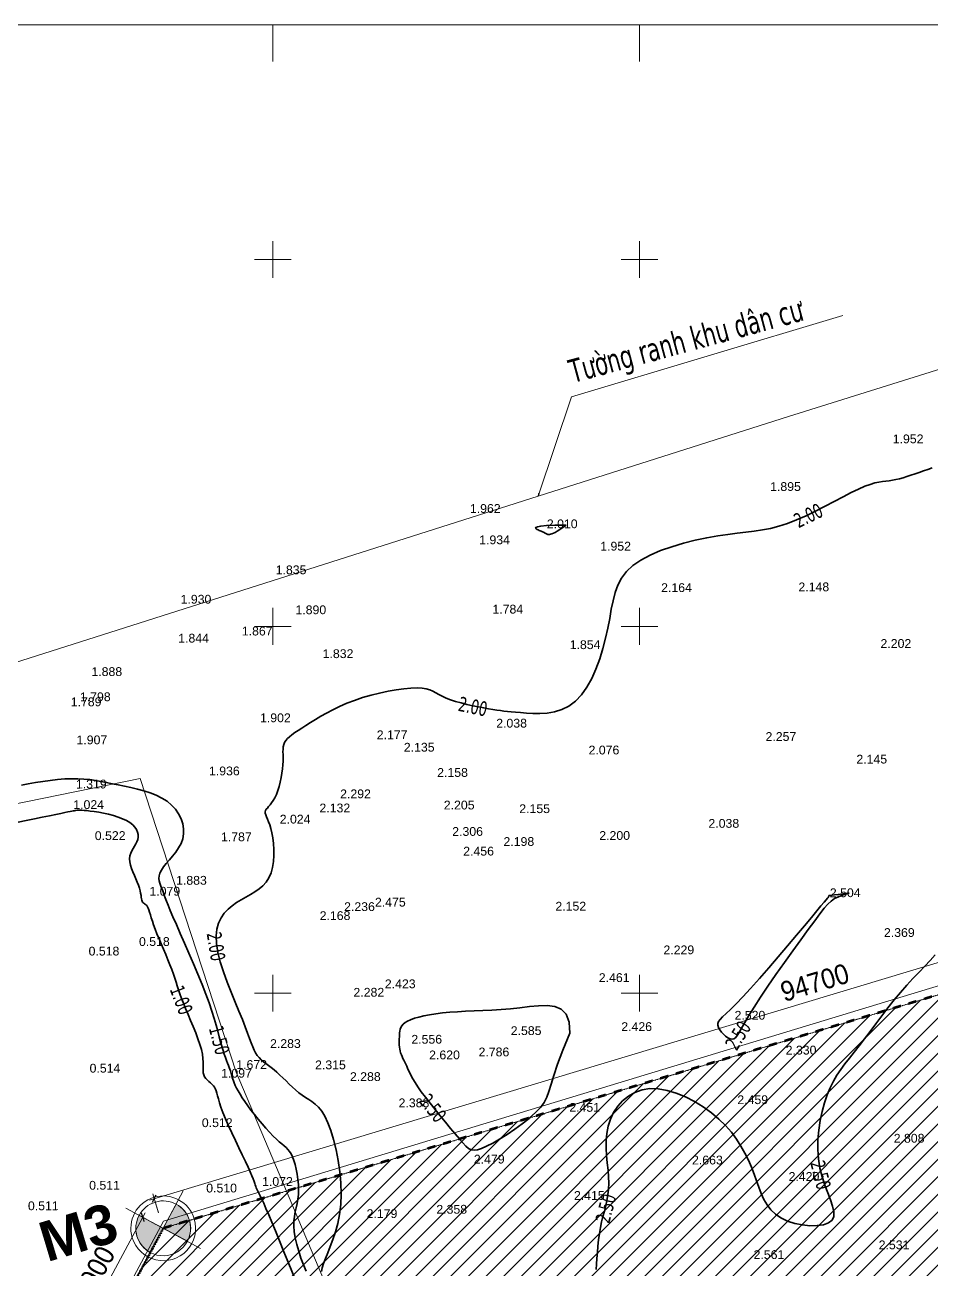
# Model space of a CAD drawing. Header units: millimetres. Extents: x 563604 to 809435, y 2337 to 1331933.
# Drawn here: x 610537 to 672344, y 1247116 to 1331933 of the extents above; entities that cross this region are included whole.
import ezdxf

# ---------------------------------------------------------------- set-up
doc = ezdxf.new("R2010")
doc.units = ezdxf.units.MM
doc.linetypes.add('Aligning Line', pattern=[11.999999364568483, 5.999999682284241, -5.999999682284241])
for name, color, linetype, lineweight in [('A-ANNO-DIMS', 211, 'Continuous', 9), ('A-ANNO-DIMS-340', 211, 'Continuous', 9), ('A-ANNO-NOTE', 131, 'Continuous', 9), ('A-DETL-GENF-1', 1, 'Continuous', 9), ('A-DETL-THIN', 151, 'Continuous', 9), ('A-DETL-THIN-1', 10, 'Aligning Line', 211), ('CD TAI', 7, 'Continuous', 9), ('DM CAI-1', 9, 'Continuous', 35), ('Hbaixe-1', 253, 'Continuous', 9), ('khung-1', 253, 'Continuous', 9), ('MUONG DAT-1', 253, 'Continuous', 9), ('NCD', 7, 'Continuous', 9), ('NCV_TKCS_HIEN TRANG_251226_dwg-1', 253, 'Continuous', 9), ('Ranh du an-1', 253, 'Continuous', 9), ('TEXT GHI CHU', 7, 'Continuous', 9), ('TEXT GHI CHU-1', 253, 'Continuous', 9), ('TUONGXAY-1', 253, 'Continuous', 9)]:
    doc.layers.add(name, color=color, linetype=linetype, lineweight=lineweight)
doc.styles.add('Arial', font='arial_0.ttf', dxfattribs={"height": 600.1280242654427})
doc.styles.add('Arial_2', font='arial_0.ttf', dxfattribs={"width": 0.9, "height": 1360})
doc.styles.add('Arial_B', font='arialbd_0.ttf', dxfattribs={"height": 2720})
doc.styles.add('Tahoma', font='tahoma_0.ttf', dxfattribs={"width": 0.75, "height": 1000.213373775738})
doc.styles.add('Tahoma_2', font='tahoma_0.ttf', dxfattribs={"width": 0.75, "height": 1599.999999999999})
doc.dimstyles.new('1_Dim_chi_tiet_khu_đất_1', dxfattribs={"dimscale": 304.8, "dimtxt": 1387.55278394148, "dimasz": 1.338582677165354, "dimexe": 1.115485564304462, "dimexo": 0.0625, "dimgap": 0.1115485564304462, "dimtad": 1, "dimdec": 0, "dimrnd": 5, "dimzin": 0, "dimdsep": 46, "dimtxsty": 'Arial_2', "dimblk1": 'OBLIQUE', "dimblk2": 'OBLIQUE', "dimsah": 1, "dimcen": 0.09, "dimdle": 1.115485564304462, "dimazin": 0, "dimtfac": 1, "dimtdec": 4, "dimtix": 1, "dimtmove": 0, "dimatfit": 3, "dimfxl": 3.346456692913386, "dimfxlon": 1, "dimtvp": 1, "dimtolj": 1, "dimtzin": 0, "dimarcsym": 2})

# ---------------------------------------------------------------- blocks, each defined once
blk = doc.blocks.new('NCV_TKCS_HIEN TRANG_251226_dwg-1595164-TỔNG THỂ_HIỆN TRẠNG KHU ĐẤT')
at = {"layer": 'TEXT GHI CHU-1'}
blk.add_hatch(color=256, dxfattribs=at).paths.add_polyline_path([(645534.203328462, 1299800.909273725), (645563.2982447193, 1299981.057784384), (645620.1520904101, 1299961.883838205)])
at = {"layer": 'DM CAI-1', "flags": 128}
for points in [[(632031.9868081603, 1253528.077034724), (632011.203383239, 1253755.825015793), (631902.7873671502, 1254517.416455924), (631762.2313054785, 1255252.477176053), (631595.7126252294, 1255941.035676089), (631409.4087548275, 1256563.120459204), (631209.4971207104, 1257098.760025588), (631001.3317758422, 1257534.030906581), (630786.9732736141, 1257879.201749445), (630567.6587911047, 1258150.589231881), (630344.6255072382, 1258364.510030737), (630119.1105998028, 1258537.280822438), (629892.3512465872, 1258685.21828525), (629665.5846259475, 1258824.639095313), (629440.0479160979, 1258971.859930044), (629216.7895704557, 1259139.570064469), (628996.1031458036, 1259325.949167038), (628778.0934734177, 1259525.549503103), (628562.8653865614, 1259732.923339008), (628350.5237163686, 1259942.622941238), (628141.173295109, 1260149.200574294), (627934.9189553362, 1260347.20850594), (627731.8655288939, 1260531.199000957), (627532.402324919, 1260697.363156862), (627338.0565607277, 1260848.447394578), (627150.6399313543, 1260988.836964351), (626971.9641306986, 1261122.917118985), (626803.8408537951, 1261255.073109011), (626648.081795111, 1261389.690186665), (626506.4986492553, 1261531.153602905), (626380.903110695, 1261683.848608546), (626271.5439817228, 1261852.725371689), (626172.4184972115, 1262044.993716809), (626075.9609992917, 1262268.428384384), (625974.6058303781, 1262530.804115748), (625860.787332885, 1262839.895651098), (625726.9398493689, 1263203.477731909), (625565.4977223863, 1263629.325097101), (625368.8952934999, 1264125.212488856), (625133.4258391891, 1264694.535547533), (624870.8183690686, 1265323.173514264), (624596.6608251147, 1265992.626530342), (624326.5411498714, 1266684.394737344), (624076.0472865924, 1267379.978276421), (623860.7671775379, 1268060.877288723), (623696.2887651097, 1268708.59191597), (623598.1999924198, 1269304.622299596), (623577.9977022551, 1269834.585162835), (623630.814340362, 1270300.563558385), (623747.6912527297, 1270708.757120035), (623919.6697854896, 1271065.365482142), (624137.7912850566, 1271376.588279487), (624393.0970969945, 1271648.625146425), (624676.6285677183, 1271887.675716604), (624979.4270432175, 1272099.939625232), (625292.8463999424, 1272292.03470368), (625609.4906378925, 1272472.251570393), (625922.2762868184, 1272649.299042109), (626224.1198770389, 1272831.88593571), (626507.9379381627, 1273028.721065946), (626766.6470007923, 1273248.513249839), (626993.1635942527, 1273499.971303561), (627180.40424943, 1273791.804043282), (627323.1881218393, 1274129.246124616), (627423.9448717531, 1274503.635557687), (627487.0067843568, 1274902.836194049), (627516.7061462548, 1275314.711882844), (627516.7061462548, 1275727.126474207), (627493.3463612292, 1276127.943818414), (627448.9517860953, 1276505.027766027), (627388.5238032673, 1276846.242166612), (627316.5551167757, 1277142.293192754), (627238.1801000711, 1277395.256307963), (627158.693544456, 1277610.049296212), (627083.390241091, 1277791.589942327), (627017.5649814204, 1277944.79603241), (626966.5125561788, 1278074.58535029), (626935.527756811, 1278185.875682071), (626929.905374761, 1278283.584811725), (626953.2870703541, 1278372.793521288), (627002.7019810003, 1278459.234576668), (627073.5261135579, 1278548.803740132), (627161.1354748852, 1278647.396775511), (627260.9060722667, 1278760.909443652), (627368.2139118512, 1278895.237507675), (627478.4350007806, 1279056.276730982), (627586.9453460556, 1279249.92287499), (627689.6983770188, 1279479.762891734), (627784.9572139442, 1279740.148489191), (627871.56239959, 1280023.122563262), (627948.3544767145, 1280320.728011267), (628014.1739885018, 1280625.007729389), (628067.8614772841, 1280928.004615373), (628108.2574862458, 1281221.76156512), (628134.2025585708, 1281498.32147524), (628145.6470657702, 1281751.438352468), (628146.9806993355, 1281981.710642205), (628143.7029790845, 1282191.447900119), (628141.3134256874, 1282382.95968202), (628145.31155953, 1282558.555543009), (628161.1969004307, 1282720.545039322), (628194.4689684917, 1282871.23772464), (628250.6272848084, 1283012.943156194), (628334.2387474772, 1283148.116338337), (628446.1397695497, 1283279.794073439), (628586.2341419299, 1283411.158613404), (628754.4256556634, 1283545.392210423), (628950.618101938, 1283685.677116685), (629174.7152716577, 1283835.195583104), (629426.620956152, 1283997.129862578), (629706.2389463246, 1284174.66220673), (630013.6343522094, 1284369.70454294), (630349.5175583728, 1284579.087499913), (630714.7602678012, 1284798.371381263), (631110.2341840491, 1285023.116491595), (631536.8110105287, 1285248.88313509), (631995.3624500849, 1285471.23161465), (632486.7602065556, 1285685.722235307), (633011.8759830695, 1285887.915300532), (633569.1441532441, 1286073.773655823), (634147.2497737885, 1286240.870308549), (634732.4405714751, 1286387.180808817), (635310.9642722246, 1286510.680706022), (635869.0686039448, 1286609.345548854), (636393.0012925565, 1286681.150886424), (636869.0100656837, 1286724.072268271), (637283.342649531, 1286736.085244218), (637627.1915234976, 1286716.27620213), (637911.5281742256, 1286668.174890986), (638152.2688409843, 1286596.421898371), (638365.3297631845, 1286505.657813151), (638566.6271798116, 1286400.52322178), (638772.0773299925, 1286285.658712836), (638997.5964532804, 1286165.704875045), (639259.1007886603, 1286045.302295567), (639567.8398440778, 1285928.478389139), (639916.396203319, 1285816.807877813), (640292.6857179947, 1285711.252311643), (640684.6242414191, 1285612.773238978), (641080.1276253451, 1285522.33220831), (641467.1117220931, 1285440.890769407), (641833.4923844095, 1285369.410470761), (642167.1854643312, 1285308.852861574), (642460.2739650597, 1285259.635861665), (642721.5094951664, 1285220.002873046), (642963.8108135362, 1285187.653668776), (643200.09667877, 1285160.288020915), (643443.2858504624, 1285135.605702806), (643706.2970872142, 1285111.30648779), (644002.0491489038, 1285085.090147218), (644343.4607937065, 1285054.656454717), (644739.1877811827, 1285020.512269933), (645180.8338717517, 1284994.392800011), (645655.7398250889, 1284990.840338541), (646151.2464020055, 1285024.397179117), (646654.6943621769, 1285109.605616892), (647153.4244664144, 1285261.007944038), (647634.7774746772, 1285493.146455993), (648086.0941472087, 1285820.563445214), (648497.0620794799, 1286252.337673013), (648866.7562088661, 1286775.693765194), (649196.5983068347, 1287372.392814003), (649488.0101455629, 1288024.195912114), (649742.4134975116, 1288712.864151346), (649961.2301350002, 1289420.158624941), (650145.8818296377, 1290127.840424293), (650297.7903538853, 1290817.670642359), (650421.2863331571, 1291474.476430518), (650532.3358069506, 1292095.349172703), (650649.8136670064, 1292680.446313969), (650792.594806201, 1293229.925297239), (650979.5541171267, 1293743.943567282), (651229.5664920922, 1294222.658567167), (651561.506823548, 1294666.227740668), (651994.2500042282, 1295074.808531419), (652539.7159255095, 1295448.553409702), (653182.0044750397, 1295787.594945721), (653898.260540244, 1296092.060736754), (654665.6290076964, 1296362.078379651), (655461.2547646802, 1296597.775471264), (656262.2826981951, 1296799.279608586), (657045.8576952405, 1296966.718388611), (657789.1246426742, 1297100.219407765), (658475.0961754852, 1297201.819705021), (659110.255921045, 1297281.194090543), (659706.9552537214, 1297349.926816476), (660277.5455491595, 1297419.60213397), (660834.3781825785, 1297501.80429588), (661389.8045286298, 1297608.11755293), (661956.1759623907, 1297750.126157833), (662545.8438590806, 1297939.414362591), (663166.8708518207, 1298183.164301148), (663810.1646084636, 1298470.949641745), (664462.3440540545, 1298787.941931727), (665110.028114206, 1299119.312722411), (665739.835714389, 1299450.23356256), (666338.3857803583, 1299765.876001506), (666892.2972375847, 1300051.411589289), (667388.1890115392, 1300292.011874673), (667816.6597398364, 1300476.889130976), (668184.2269098022, 1300611.418525199), (668501.3877199128, 1300705.015947337), (668778.6393690705, 1300767.097287385), (669026.4790560354, 1300807.078435478), (669255.4039795675, 1300834.375281755), (669475.9113389946, 1300858.403716777), (669698.4983332191, 1300888.579630539), (669931.7399234254, 1300932.456007237), (670176.5221226256, 1300990.134205034), (670431.8087059725, 1301059.852677995), (670696.5634489026, 1301139.849879335), (670969.7501267105, 1301228.364261275), (671250.332514549, 1301323.634276888), (671537.2743877128, 1301423.898379955), (671829.5395222061, 1301527.395023125), (672126.089165061, 1301633.560716536), (672425.8744526725, 1301746.6242003)], [(629196.6977518648, 1252674.100115735), (629189.8443452719, 1252876.123285636), (629157.5144137334, 1253230.399669269), (629107.5121993304, 1253581.650893627), (629042.6867744453, 1253920.66596727), (628965.8872108933, 1254238.233896624), (628879.9625809148, 1254525.143688262), (628787.7619566087, 1254772.184350455), (628691.1985541113, 1254973.589844237), (628588.4421668452, 1255137.373952319), (628476.7267317027, 1255274.9954106), (628353.2861860022, 1255397.912955117), (628215.3544663523, 1255517.585322904), (628060.1655103549, 1255645.47125014), (627884.9532547608, 1255793.029473576), (627686.9516373139, 1255971.718728966), (627464.9243305497, 1256189.793560636), (627223.7539529823, 1256442.691739964), (626969.8528586269, 1256722.6468442), (626709.6334017825, 1257021.892452726), (626449.5079361805, 1257332.662143075), (626195.8888162617, 1257647.189493636), (625955.1883963253, 1257957.708083221), (625733.8190301027, 1258256.451489081), (625536.8783816323, 1258536.935823113), (625364.2053510714, 1258797.807327276), (625214.3241491687, 1259038.994776612), (625085.7589861046, 1259260.426945313), (624977.0340719182, 1259462.032609556), (624886.673616932, 1259643.740543107), (624813.2018313267, 1259805.479521292), (624755.1429252829, 1259947.178319297), (624710.742594885, 1260069.527987639), (624677.1324788377, 1260176.268682574), (624651.1657021747, 1260271.902835265), (624629.695389362, 1260360.93287801), (624609.57466515, 1260447.861241831), (624587.6566547145, 1260537.19035931), (624560.7944819536, 1260633.42266232), (624525.8412724693, 1260741.060581883), (624480.4109756425, 1260864.123239698), (624425.1608436372, 1261004.696522453), (624361.5089538161, 1261164.383004673), (624290.873383116, 1261344.785262022), (624214.6722087577, 1261547.505869878), (624134.323507962, 1261774.147404329), (624051.2453580917, 1262026.312440328), (623966.8558363672, 1262305.603553253), (623881.5271854087, 1262613.931356179), (623791.448312271, 1262954.43861098), (623691.762288982, 1263330.576117084), (623577.6121882796, 1263745.79467335), (623444.1410831854, 1264203.545078781), (623286.4920448757, 1264707.278132805), (623099.8081470821, 1265260.444634992), (622879.2324609809, 1265866.495383633), (622622.5002526705, 1266525.161159153), (622337.7155565821, 1267221.292660417), (622035.5746000819, 1267936.020569273), (621726.7736102522, 1268650.475565298), (621422.0088151686, 1269345.788329348), (621131.9764417716, 1270003.089542419), (620867.3727170014, 1270603.509883519), (620638.8938690756, 1271128.180034356), (620454.3030575485, 1271563.47572207), (620309.6311727129, 1271916.752861077), (620197.9760379017, 1272200.612413354), (620112.4354757377, 1272427.655340314), (620046.1073101212, 1272610.482602941), (619992.0893629655, 1272761.69516364), (619943.4794580293, 1272893.893983537), (619893.375418219, 1273019.680024755), (619837.2956868242, 1273149.722099907), (619780.4411879551, 1273286.96042685), (619730.4334665298, 1273432.403077202), (619694.8940671831, 1273587.058118744), (619681.4445344076, 1273751.933622668), (619697.7064131215, 1273928.037658319), (619751.3012476758, 1274116.378296318), (619849.8505828467, 1274317.963605728), (619997.3280743313, 1274533.658788267), (620183.1158236373, 1274763.757575013), (620392.9480420578, 1275008.410827148), (620612.558942163, 1275267.769407272), (620827.6827359553, 1275541.984176283), (621024.0536352955, 1275831.205997348), (621187.4058528956, 1276135.585732218), (621303.4736004744, 1276455.274242783), (621360.7583558869, 1276789.298383869), (621358.8306603984, 1277132.188983468), (621300.0283209846, 1277477.352860091), (621186.6891444795, 1277818.196834948), (621021.1509375751, 1278148.127726978), (620805.7515075312, 1278460.552356822), (620542.8286608976, 1278748.877544697), (620234.7202045083, 1279006.510109967), (619884.7099871635, 1279228.712048377), (619499.8660224058, 1279418.16605992), (619088.2023665954, 1279579.41001955), (618657.7330743894, 1279716.981802362), (618216.4722021483, 1279835.419283309), (617772.4338043872, 1279939.260338057), (617333.6319378924, 1280033.042841131), (616908.0806573209, 1280121.304668907), (616501.4000195671, 1280207.363547311), (616109.6340867843, 1280289.656611563), (615726.4329212342, 1280365.400847714), (615345.4465868812, 1280431.813242808), (614960.3251458452, 1280486.110782897), (614564.718661239, 1280525.5104546), (614152.277196176, 1280547.229245245), (613716.6508136273, 1280548.484140458), (613253.861508058, 1280527.554587698), (612769.4190009031, 1280486.969879487), (612271.2049450915, 1280430.321768195), (611767.1009929844, 1280361.202006191), (611264.9887982201, 1280283.202346129), (610772.7500134439, 1280199.914541513), (610298.2662915845, 1280114.93034457)], [(610068.3250688318, 1277573.194904854), (610630.0851391252, 1277691.569289522), (611190.266731378, 1277808.5163869), (611727.6342457518, 1277919.94077649), (612220.9520831176, 1278021.747035806), (612648.9846446302, 1278109.839743783), (612995.9313481372, 1278181.18531739), (613267.731679817, 1278236.997523894), (613475.760142824, 1278279.551970585), (613631.3912405971, 1278311.124262198), (613745.9994768586, 1278333.990004887), (613830.9593541954, 1278350.424805089), (613897.6453767557, 1278362.704269244), (613957.4320471265, 1278373.104002938), (614020.6097018648, 1278383.280352653), (614093.1320071634, 1278392.41262973), (614179.8684630431, 1278399.060885413), (614285.6885688152, 1278401.78517137), (614415.461823649, 1278399.145538988), (614574.0577269975, 1278389.702040361), (614766.345778456, 1278372.014726874), (614997.1954777613, 1278344.643649913), (615268.8536856897, 1278306.326195493), (615573.0767105799, 1278256.509083317), (615898.9982218099, 1278194.816368003), (616235.7518901766, 1278120.872103742), (616572.4713846323, 1278034.300345437), (616898.2903755483, 1277934.725147278), (617202.3425327282, 1277821.770562039), (617473.7615256921, 1277695.060646322), (617703.7715933182, 1277554.733927427), (617891.9592476618, 1277402.986833017), (618040.0015702788, 1277242.530265426), (618149.5756415896, 1277076.075125426), (618222.3585428663, 1276906.332316058), (618260.0273552388, 1276736.012738235), (618264.2591599793, 1276567.827294574), (618236.731037508, 1276404.48688613), (618180.2991456728, 1276247.720285242), (618102.5359476317, 1276095.327738883), (618012.1929819826, 1275944.127365735), (617918.0217883174, 1275790.937283771), (617828.7739060856, 1275632.575610255), (617753.2008750212, 1275465.860463442), (617700.0542335801, 1275287.609961023), (617678.0855214961, 1275094.642221395), (617693.3308555864, 1274885.027382312), (617740.9646618542, 1274661.843668884), (617813.4459435281, 1274429.421326002), (617903.2337042626, 1274192.090599973), (618002.7869474285, 1273954.181735121), (618104.5646763962, 1273720.024977614), (618201.0258946784, 1273493.950573194), (618284.6296059296, 1273280.288766323), (618349.6921384915, 1273082.691222226), (618397.9591215849, 1272902.095285747), (618433.0335094013, 1272738.759719367), (618458.5182565581, 1272592.943286559), (618478.0163166795, 1272464.904751364), (618495.1306448088, 1272354.902876547), (618513.4641944278, 1272263.196426151), (618536.6199204382, 1272190.044162796), (618567.3591936239, 1272134.760725655), (618605.0770508543, 1272092.884250021), (618648.3269451655, 1272059.008745183), (618695.662331297, 1272027.728222133), (618745.6366618585, 1271993.636690725), (618796.803390738, 1271951.328161528), (618847.7159715391, 1271895.396643118), (618896.9278578658, 1271820.436147765), (618943.7110500612, 1271721.83198806), (618990.2117357109, 1271598.134697323), (619039.2946489983, 1271448.686110048), (619093.8245248161, 1271272.828061863), (619156.6660976317, 1271069.902389251), (619230.6841012024, 1270839.250927414), (619318.743270563, 1270580.215512691), (619423.7083398969, 1270292.137980427), (619547.1584659707, 1269975.664683425), (619685.5304938987, 1269636.660041899), (619833.9756909527, 1269282.292992244), (619987.6453245465, 1268919.732472273), (620141.6906620938, 1268556.147417954), (620291.2629708666, 1268198.706767385), (620431.5135179948, 1267854.579456675), (620557.593571318, 1267530.934423072), (620666.3672132827, 1267232.398159166), (620761.5497912932, 1266953.427381486), (620848.5694677864, 1266685.936360632), (620932.8544051991, 1266421.839369046), (621019.8327661101, 1266153.05067761), (621114.93271395, 1265871.484558342), (621223.5824103042, 1265569.055282691), (621351.2100180354, 1265237.677122959), (621501.0341893304, 1264872.206064715), (621667.4355342407, 1264479.264952994), (621842.5851510064, 1264068.418348227), (622018.6541391447, 1263649.230809852), (622187.8135978896, 1263231.266898585), (622342.234625765, 1262824.091173296), (622474.0883225721, 1262437.268194983), (622575.545786409, 1262080.362522519), (622641.4744937875, 1261760.792372763), (622677.5274264973, 1261477.390583327), (622692.0539427549, 1261226.843650522), (622693.40340177, 1261005.838068531), (622689.9251613334, 1260811.060332103), (622689.9251613334, 1260639.196936557), (622701.883018234, 1260486.934376359), (622734.0178321459, 1260350.95914711), (622792.2851430684, 1260228.068437262), (622872.8481158506, 1260115.502210772), (622969.432678087, 1260010.611127429), (623075.764756095, 1259910.745845318), (623185.5702776111, 1259813.257022523), (623292.5751686689, 1259715.495318833), (623390.5053567209, 1259614.811392332), (623473.0867687941, 1259508.55590068), (623536.4209225987, 1259393.385169228), (623586.1117012739, 1259263.178183034), (623630.1385790684, 1259111.119593001), (623676.4810293786, 1258930.394048897), (623733.1185261693, 1258714.186203616), (623808.0305439726, 1258455.680706498), (623909.196556611, 1258148.062208592), (624044.5960380491, 1257784.515360942), (624219.1683109616, 1257362.16048291), (624425.692093999, 1256893.860568822), (624653.905954948, 1256396.414280889), (624893.5484615956, 1255886.620281468), (625134.358181728, 1255381.277232915), (625366.0736821387, 1254897.18379801), (625578.4335311819, 1254451.138639819), (625761.1762957927, 1254059.940420129), (625906.7676317677, 1253735.96730483), (626018.5815449562, 1253473.915472663), (626102.7191285078, 1253264.060606756), (626165.2814765655, 1253096.678390094), (626212.3696825628, 1252962.044504099), (626250.084840075, 1252850.434632468), (626284.5280426774, 1252752.124456766), (626321.8003838037, 1252657.389659977), (626367.4384716466, 1252556.434919986), (626424.7209742897, 1252439.180894406), (626496.362073582, 1252295.477238591), (626585.0759516571, 1252115.173605905), (626680.1877936714, 1251916.138095863)], [(626680.1877936714, 1251916.138095863), (626693.5767913576, 1251888.119650424), (626824.5787739654, 1251604.16502537), (626980.7960823231, 1251253.159384961), (627164.9428989899, 1250824.952383696), (627379.2962930292, 1250311.791775861), (627624.3848836385, 1249715.517724247), (627900.3001779389, 1249040.368491287), (628207.1336822, 1248290.582340125), (628544.9769029751, 1247470.397533478), (628913.921346818, 1246584.052334915)], [(629719.2592424914, 1246980.453140898), (629539.9651038799, 1247409.669901795), (629368.5691893663, 1247865.577591476), (629212.2880682476, 1248333.971460614), (629078.3383108143, 1248800.646759597), (628973.9364877827, 1249251.398740517), (628906.2991681661, 1249672.022653194), (628879.9776494332, 1250052.117470919), (628888.8621329394, 1250396.497051642), (628924.1775472183, 1250713.778974511), (628977.1488203779, 1251012.580820238), (629039.0008812357, 1251301.520167686), (629100.9586577576, 1251589.21459629), (629154.2470779095, 1251884.281685624), (629190.0910709348, 1252195.339015546), (629201.6529215634, 1252528.032737153), (629196.6977518648, 1252674.100115735)], [(669256.4630497567, 1264739.929828718), (669399.4667671736, 1264925.876997942), (669822.9147595782, 1265461.192778533), (670250.0823453292, 1265980.014226594), (670678.1799934566, 1266472.675195158), (671103.5344644114, 1266932.236061512), (671518.9376817752, 1267362.663307178), (671916.2978599828, 1267770.64993651), (672287.5232136112, 1268162.888955282), (672624.5219570954, 1268546.073369549)], [(630764.0166348283, 1246942.022083565), (630813.230817214, 1247204.453632999), (630902.3841328047, 1247504.525474817), (631031.5195711468, 1247845.402124483), (631190.7133740183, 1248228.938799112), (631367.550095546, 1248656.663390773), (631549.6142898559, 1249130.10379281), (631724.490511359, 1249650.787898144), (631879.763314607, 1250220.243598132), (632003.0172534429, 1250839.998786689), (632081.8368828446, 1251511.581356165), (632106.9055686593, 1252232.935967099), (632081.3019261718, 1252987.6743532), (632031.9868081603, 1253528.077034724)], [(649497.3672678251, 1247088.090950179), (649525.6676398695, 1247450.605033605), (649553.4334072362, 1247843.29331283), (649583.5193779853, 1248257.262584943), (649618.7803588987, 1248683.619648026), (649662.0711573266, 1249113.471299454), (649716.246580619, 1249537.924336742), (649784.161436126, 1249948.085557687), (649867.1069316264, 1250337.642166863), (649960.1198807303, 1250710.602997346), (650056.6734969087, 1251073.557291684), (650150.2409936328, 1251433.094290579), (650234.2955853671, 1251795.803234874), (650302.3104857247, 1252168.273365698), (650347.7589088865, 1252557.093924887), (650364.1140681815, 1252968.854152576), (650348.0659169968, 1253408.151446537), (650309.1713634164, 1253871.615825732), (650260.2040552978, 1254353.885466334), (650213.9376399312, 1254849.598542955), (650183.1457648907, 1255353.393233047), (650180.602078034, 1255859.907710654), (650219.0802263673, 1256363.780150673), (650311.3538580325, 1256859.648730129), (650467.5497243453, 1257341.220201392), (650687.206995706, 1257798.475632125), (650967.2179462564, 1258220.464665334), (651304.4748505645, 1258596.236945019), (651695.86998334, 1258914.842115891), (652138.2956185833, 1259165.32982195), (652628.6440308619, 1259336.749707623), (653163.8074950278, 1259418.151417051), (653739.0782183781, 1259402.165723446), (654343.3481435281, 1259295.747914729), (654963.9091462478, 1259109.434410019), (655588.0531021658, 1258853.761626164), (656203.0718869105, 1258539.265981148), (656796.257376536, 1258176.483892669), (657354.9014465287, 1257775.951778713), (657866.2959732268, 1257348.206056693), (658320.7295361244, 1256902.584395176), (658720.4775330172, 1256443.629469591), (659070.8120662764, 1255974.685205099), (659377.0052385572, 1255499.095527144), (659644.3291513793, 1255020.204360176), (659878.0559073978, 1254541.355631343), (660083.457608416, 1254065.893265236), (660265.8063566632, 1253597.161187017), (660431.4846810881, 1253138.725259096), (660591.316816238, 1252695.039085361), (660757.2374230955, 1252270.778206812), (660941.1811625016, 1251870.618163877), (661155.0826955807, 1251499.234497414), (661410.8766837415, 1251161.302748561), (661720.4977879666, 1250861.498456471), (662095.8806689549, 1250604.497163136), (662542.5092958581, 1250394.594880491), (663040.0648702193, 1250234.569508618), (663561.7778999057, 1250126.819419247), (664080.8788940617, 1250073.742984815), (664570.5983618315, 1250077.738577054), (665004.1668115084, 1250141.204568117), (665354.8147523784, 1250266.53933016), (665595.7726928763, 1250456.141234769), (665708.8429306906, 1250711.278964159), (665710.1149162654, 1251028.702441201), (665624.2498894405, 1251404.031896836), (665475.9090892039, 1251832.887564561), (665289.7537553955, 1252310.889676029), (665090.4451268613, 1252833.658463602), (664902.6444435831, 1253396.814160065), (664751.0129448328, 1253995.976997072), (664655.2338968542, 1254625.654485483), (664615.0786777519, 1255275.903250296), (664625.3406917509, 1255935.667195011), (664680.8133437857, 1256593.890222982), (664776.2900383652, 1257239.516237425), (664906.5641804237, 1257861.48914141), (665066.4291747541, 1258448.752839289), (665250.678425723, 1258990.251233138), (665454.9997520406, 1259478.819325789), (665678.6586299323, 1259922.856512289), (665921.8149478376, 1260334.65328645), (666184.6285957575, 1260726.500142653), (666467.2594624155, 1261110.687574566), (666769.8674382381, 1261499.506076144), (667092.6124113813, 1261905.246141058), (667435.6542724137, 1262340.19826326), (667798.6613402043, 1262812.993496505), (668179.3356542051, 1263317.625134597), (668574.8876837299, 1263844.427028725), (668982.5278980922, 1264383.733032067), (669256.4630497567, 1264739.929828718)], [(640180.7920639772, 1255982.462272581), (640171.0526774504, 1255993.854980702), (639888.7917643078, 1256328.419027117), (639569.1576758958, 1256708.952592844), (639224.7406975251, 1257122.093420907), (638868.1311152157, 1257554.479254327), (638511.9192141362, 1257992.7478357), (638168.6952794552, 1258423.536908902), (637851.0495971929, 1258833.484216243), (637571.572452376, 1259209.227501031), (637339.646433128, 1259540.492696552), (637151.823335702, 1259829.358498856), (637001.4472600155, 1260080.991795106), (636881.8623047088, 1260300.559471758), (636786.4125692736, 1260493.228415126), (636708.4421530601, 1260664.165512374), (636641.2951548502, 1260818.537649673), (636578.315673852, 1260961.511714188), (636514.2213555493, 1261097.612456703), (636449.2240301035, 1261228.79608432), (636384.9090726748, 1261356.376667902), (636322.8618598424, 1261481.66827831), (636264.667767334, 1261605.984986549), (636211.9121710192, 1261730.64086476), (636166.1804469097, 1261856.949983237), (636129.0579708752, 1261986.226412984), (636101.6465094164, 1262119.394873574), (636083.1133905664, 1262255.822673876), (636072.1423331313, 1262394.487772748), (636067.4170553494, 1262534.368127061), (636067.4170553494, 1262674.441695814), (636071.4387134024, 1262813.686435024), (636077.5530864235, 1262951.080303976), (636084.6481136129, 1263085.601259114), (636092.6065582753, 1263216.392157279), (636106.1073638399, 1263343.255448245), (636131.0285170991, 1263466.15847963), (636173.2480075423, 1263585.068599192), (636238.643821678, 1263699.953154832), (636333.0939480019, 1263810.779494449), (636462.4763741579, 1263917.514966371), (636632.669088642, 1264020.126918356), (636848.2707706031, 1264118.453059596), (637108.7628687591, 1264211.812545591), (637412.3475240425, 1264299.394895117), (637757.2268759664, 1264380.389624254), (638141.6030656055, 1264453.986251213), (638563.6782334663, 1264519.374293209), (639021.6545199137, 1264575.743267316), (639513.7340651706, 1264622.28269146), (640037.8030657802, 1264658.938698165), (640590.4839407288, 1264688.683880616), (641168.0831651811, 1264715.24744532), (641766.90721416, 1264742.358602191), (642383.2625625462, 1264773.746557592), (643013.4556849368, 1264813.140520869), (643653.7930567805, 1264864.269698528), (644300.5811529581, 1264930.863300057), (644947.0789170832, 1265010.282825277), (645574.3551689778, 1265074.418947129), (646160.4311973386, 1265088.794631728), (646683.3282907204, 1265018.932844335), (647121.0677373939, 1264830.356551065), (647451.6708261978, 1264488.588717179), (647653.1588459708, 1263959.152308794), (647703.5530845579, 1263207.570291453)], [(647703.5530845579, 1263207.570292021), (647219.7019276858, 1262033.473838773), (646868.9157421086, 1261084.67892949), (646617.8690636505, 1260325.554568854), (646433.2364298385, 1259720.469762967), (646281.6923763547, 1259233.793515942), (646129.9114403006, 1258829.894834306), (645944.5681580678, 1258473.142722316), (645692.3370663319, 1258127.906186355), (645349.1964736183, 1257766.343091563), (644963.3860690546, 1257422.959100819)], [(644963.3860690546, 1257422.959100819), (644928.3397805349, 1257391.766747606), (644452.2641592555, 1257015.27932418), (643943.4667825218, 1256647.982990982), (643424.4448230754, 1256300.979918136), (642917.6954525225, 1255985.372276047), (642445.7158440304, 1255712.262233278), (642031.0031701986, 1255492.751960519), (641689.6024163839, 1255335.981388046), (641411.749823938, 1255243.24148519), (641181.2294465437, 1255213.860981294), (640981.8253381681, 1255247.168605699), (640797.3215533454, 1255342.493088457), (640611.5021453329, 1255499.163158911), (640408.1511686649, 1255716.507546262), (640180.7920639772, 1255982.462272581)]]:
    blk.add_lwpolyline(points, dxfattribs=at)
for points in [[(647461.6992555946, 1297831.746357939), (646674.5059809264, 1297822.6098115), (646105.032620429, 1297799.793875143), (645721.5357574538, 1297766.207549431), (645492.271974643, 1297724.759834645), (645385.4978552063, 1297678.359730923), (645369.4699823533, 1297629.91623826), (645412.444938726, 1297582.338357363), (645482.6793081019, 1297538.535088229), (645553.7555211916, 1297500.740207062), (645620.5594008387, 1297468.486592489), (645683.3026173871, 1297440.631898779), (645742.1968417492, 1297416.033780767), (645797.4537451208, 1297393.549892014), (645849.2849978462, 1297372.037887779), (645897.9022705536, 1297350.355422474), (645943.5172341552, 1297327.360149799), (645986.5360861783, 1297302.368974611), (646028.1431286245, 1297276.535797595), (646069.717191105, 1297251.473772297), (646112.6371023785, 1297228.796049563), (646158.2816919141, 1297210.115781237), (646208.0297883287, 1297197.046118732), (646263.2602208074, 1297191.200214176), (646325.351818819, 1297194.191219267), (646396.1270696003, 1297207.831348518), (646479.183095577, 1297234.729067404), (646578.5606776525, 1297277.691904637), (646698.3005964461, 1297339.527388223), (646842.4436328616, 1297423.0430473), (647015.0305676602, 1297531.046409303), (647220.1021816034, 1297666.345003799)], [(666756.4633156859, 1272750.273399448), (666325.2296374518, 1272689.750432127), (665997.1965082582, 1272647.091113425), (665757.9260717813, 1272619.211479575), (665592.9804712717, 1272603.027565392), (665487.9218501218, 1272595.455407817), (665428.312351866, 1272593.411042374), (665399.7141203228, 1272593.810504445), (665387.6892981749, 1272593.569829835), (665380.1312705119, 1272590.207911616), (665374.2583856632, 1272583.655071904), (665369.6202336553, 1272574.444490082), (665365.7664040894, 1272563.10934482), (665362.2464874175, 1272550.182814505), (665358.6100725308, 1272536.198079653), (665354.4067494561, 1272521.688317659), (665349.1861083616, 1272507.186709464), (665340.4643363536, 1272490.557340917), (665317.6240091398, 1272458.987932117), (665268.0143010691, 1272396.997111617), (665178.9843847867, 1272289.103507545), (665037.8834343575, 1272119.825747604), (664832.0606232785, 1271873.682460488), (664548.8651250467, 1271535.192273758), (664175.6461128753, 1271088.873816535), (663705.7433101606, 1270526.842211728), (663156.4586369153, 1269871.598568038), (662551.0845633354, 1269153.240489088), (661912.9135586232, 1268401.865578502), (661265.2380934004, 1267647.571441465), (660631.3506364435, 1266920.455680322), (660034.5436583742, 1266250.615899125), (659498.1096286789, 1265668.149702488), (659040.6977058348, 1265195.283650641), (658662.3838041421, 1264822.760127961), (658358.6005274601, 1264533.450477982), (658124.7804779448, 1264310.226041403), (657956.356259739, 1264135.958160623), (657848.7604754247, 1263993.518177902), (657797.425728719, 1263865.77743422), (657797.7846222036, 1263735.60727212), (657844.5934607998, 1263590.234931113), (657929.9033523996, 1263434.311242415), (658045.0891072344, 1263276.842934353), (658181.5255344004, 1263126.836735537), (658330.5874437031, 1262993.299374864), (658483.6496446644, 1262885.2375808), (658632.0869472318, 1262811.658082242), (658767.2741605014, 1262781.567607799), (658884.3527702518, 1262803.565074061), (658993.5309658695, 1262884.618151801), (659108.783612714, 1263031.286698636), (659244.0855760027, 1263250.130573458), (659413.4117208113, 1263547.709634169), (659630.7369127829, 1263930.583739235), (659910.0360172772, 1264405.312746984), (660265.2838992275, 1264978.456516307), (660704.3671991084, 1265650.655916405), (661210.8196531691, 1266398.875862947), (661762.0867743351, 1267194.162282762), (662335.6140739706, 1268007.561102393), (662908.8470638655, 1268810.118249235), (663459.2312562357, 1269572.879649407), (663964.2121625874, 1270266.891230161), (664401.2352948524, 1270863.198918042), (664755.5822224449, 1271340.872941144), (665043.8787441406, 1271711.080728794), (665290.5867164814, 1271993.014010596), (665520.1679962926, 1272205.864517287), (665757.0844394065, 1272368.823979319), (666025.7979027908, 1272501.084127005), (666350.7702427034, 1272621.836690514)]]:
    blk.add_lwpolyline(points, close=True, dxfattribs=at)
at = {"layer": 'Hbaixe-1', "flags": 128}
blk.add_lwpolyline([(768012.7561700911, 1144933.000000322), (563603.7514713899, 1144933.000000322), (563603.7514713899, 1331933.000000302), (802477.039142666, 1331933.000000302), (802477.039142666, 1144933.000000322)], dxfattribs=at)
at = {"layer": 'khung-1'}
for p, q in [((627454.270507538, 1329432.999999964), (627454.270507538, 1331932.999999734)), ((652454.270507656, 1329432.999999964), (652454.270507656, 1331932.999999734)), ((627454.2705073961, 1314682.999999842), (627454.2705073961, 1317183.000000038)), ((652454.270507656, 1314682.999999842), (652454.270507656, 1317183.000000038)), ((626204.2705073688, 1315933.000000295), (628704.2705075651, 1315933.000000295)), ((651204.2705072031, 1315933.000000295), (653704.2705073993, 1315933.000000295)), ((627454.270507538, 1289682.999999866), (627454.270507538, 1292183.000000062)), ((652454.270507798, 1289682.999999866), (652454.270507798, 1292183.000000062)), ((626204.2705075108, 1290932.999999893), (628704.2705075651, 1290932.999999893)), ((651204.270507345, 1290932.999999893), (653704.2705073993, 1290932.999999893)), ((627454.270507538, 1264682.999999748), (627454.270507538, 1267182.99999966)), ((652454.270507656, 1264682.999999748), (652454.270507656, 1267182.99999966)), ((626204.2705075108, 1265932.999999917), (628704.2705075651, 1265932.999999917)), ((651204.270507345, 1265933.000000201), (653704.2705073993, 1265933.000000201))]:
    blk.add_line(p, q, dxfattribs=at)
at = {"layer": 'MUONG DAT-1', "flags": 128}
for points in [[(628373.85847283, 1252426.264449606), (624955.1298391152, 1260550.182027194), (618410.860753205, 1280568.649334867), (607345.6263603509, 1278305.663270244), (584590.0017313667, 1271611.486791432)], [(695625.2202617426, 1272682.086551124), (694309.1119247843, 1263532.702597301), (696392.0755620204, 1250539.786791015), (697868.0905834538, 1237043.336774513), (702167.5267214634, 1230866.099074849), (709140.5677727625, 1223399.861733828), (714554.0741036966, 1220275.900171564), (719814.0444709416, 1222475.72843327), (719659.213848643, 1219408.702074291), (715154.2565103573, 1218976.028799864), (703169.2120442145, 1221724.476126455), (693335.468528251, 1221136.254719388), (686001.1513577678, 1224428.741721621), (676260.5616663538, 1222080.358737132), (655882.6927849822, 1216317.256494051), (642798.2450243991, 1220839.505193912), (640606.4721363388, 1224799.213510094), (639155.9570073668, 1228291.561660676), (631190.2734858636, 1245733.623447223), (628373.85847283, 1252426.264449606)]]:
    blk.add_lwpolyline(points, dxfattribs=at)
at = {"layer": 'Ranh du an-1', "flags": 128}
blk.add_lwpolyline([(719355.2705079496, 1273233.000000399), (710626.2705079649, 1277902.000000322), (620000.2705077712, 1250383.000000362), (615332.270507845, 1241700.000000206), (615418.8543918182, 1241414.363330038)], dxfattribs=at)
at = {"layer": 'TEXT GHI CHU-1'}
for p, q in [((645534.203328462, 1299800.909273725), (645563.2982447193, 1299981.057784384)), ((645620.1520904101, 1299961.883838205), (645534.203328462, 1299800.909273725)), ((645563.2982447193, 1299981.057784384), (645620.1520904101, 1299961.883838205))]:
    blk.add_line(p, q, dxfattribs=at)
at = {"layer": 'TEXT GHI CHU-1', "flags": 128}
blk.add_lwpolyline([(645534.2033281781, 1299800.909273441), (647822.4959667855, 1306586.066273946), (666323.4388394371, 1312121.092564829)], dxfattribs=at)
at = {"layer": 'TUONGXAY-1', "flags": 128}
blk.add_lwpolyline([(715195.0598335796, 1321683.318286032), (662619.3314047046, 1305233.290877208), (575090.7801744015, 1277402.761276745)], dxfattribs=at)
at = {"layer": 'CD TAI', "char_height": 600.1280242654427, "width": 2512.822744633115, "attachment_point": 1, "rotation": 0.13458653618538488, "line_spacing_factor": 0.9417779076525877, "style": 'Arial'}
for s, insert in [('1.952', (669723.742018288, 1304008.901972741)), ('1.895', (661362.5686198242, 1300758.563612402)), ('1.962', (640886.6583341014, 1299262.153096157)), ('2.010', (646136.2419153996, 1298219.256255935)), ('1.934', (641521.8095043193, 1297127.183394862)), ('1.952', (649776.6094576713, 1296694.476083205)), ('1.835', (627641.6176033762, 1295080.143774495)), ('2.164', (653930.1434328732, 1293868.619924377)), ('2.148', (663294.0494188116, 1293918.621627394)), ('1.930', (621156.9218983144, 1293076.481665305)), ('1.890', (628988.3068508663, 1292355.717728907)), ('1.784', (642422.1003699538, 1292402.27671689)), ('1.867', (625331.9147613868, 1290908.818128305)), ('1.844', (620994.1124191784, 1290425.526475515)), ('2.202', (668891.3185979516, 1290060.933079197)), ('1.832', (630844.7282622926, 1289366.431543508)), ('1.854', (647693.9302317292, 1289979.133868368)), ('1.888', (615074.1933541484, 1288143.130498892)), ('1.789', (613663.7305590537, 1286081.372544313)), ('1.798', (614290.0543941781, 1286426.918117892)), ('1.902', (626573.0726926234, 1284994.454942497)), ('2.038', (642682.4161748473, 1284627.20797436)), ('1.907', (614057.9044719, 1283488.738018413)), ('2.177', (634534.5068370178, 1283838.90247141)), ('2.257', (661050.5178282168, 1283719.148781087)), ('2.135', (636380.9040130422, 1282988.054832451)), ('2.076', (648981.0716573406, 1282798.60507267)), ('2.145', (667245.4749678869, 1282178.36453989)), ('1.936', (623091.8288696957, 1281371.49645609)), ('2.158', (638655.4349555947, 1281268.024835949)), ('1.319', (614017.9664995697, 1280477.993644024)), ('1.024', (613838.2148758806, 1279078.269040088)), ('2.292', (632038.4241465982, 1279812.17036131)), ('2.205', (639107.7472893555, 1279047.607278239)), ('2.132', (630625.3863244392, 1278846.643240126)), ('2.155', (644254.4441135802, 1278798.640367712)), ('2.024', (627917.5825772614, 1278088.120124388)), ('2.038', (657155.5825073731, 1277797.722082734)), ('0.522', (615303.9140279029, 1276963.59619205)), ('1.787', (623911.5554580365, 1276879.450892706)), ('2.306', (639682.098748067, 1277247.56716345)), ('2.198', (643176.469449472, 1276559.624950288)), ('2.200', (649710.912861057, 1276972.060048495)), ('2.456', (640430.4110036552, 1275906.034668784)), ('1.079', (619030.2094322641, 1273171.185868305)), ('1.883', (620847.8539267738, 1273915.615421776)), ('2.475', (634412.2782919373, 1272428.149711227)), ('2.504', (665435.4766243234, 1273069.145424859)), ('2.168', (630640.6240176782, 1271508.093263845)), ('2.236', (632307.5444907781, 1272121.140455748)), ('2.152', (646717.5858601223, 1272151.988742708)), ('0.518', (618318.3868549895, 1269743.057611742)), ('2.369', (669124.6450339112, 1270356.223118326)), ('0.518', (614883.1640011546, 1269091.845080583)), ('2.229', (654087.1705269791, 1269174.65266492)), ('2.461', (649677.6581032131, 1267283.888467324)), ('2.423', (635087.4996079848, 1266860.53236441)), ('2.282', (632945.3921623238, 1266283.376962936)), ('2.520', (658937.6871541679, 1264717.080760668)), ('2.426', (651210.8335923884, 1263943.767336067)), ('2.556', (636893.7685036127, 1263079.957410322)), ('2.585', (643671.849797209, 1263669.002848867)), ('2.283', (627256.3733827136, 1262787.260981893)), ('2.786', (641476.7865605012, 1262216.533938721)), ('2.330', (662424.0188964017, 1262341.755047324)), ('1.672', (624953.2333616294, 1261357.543172429)), ('2.315', (630328.4427360457, 1261337.162312671)), ('2.620', (638106.5325886265, 1262014.575341635)), ('0.514', (614949.8022890456, 1261110.42054034)), ('1.097', (623921.4066874993, 1260762.991478466)), ('2.288', (632706.8415330984, 1260534.574494128)), ('2.388', (636022.7561888695, 1258746.975560747)), ('2.459', (659125.2450423494, 1258961.277484)), ('2.451', (647665.0563399475, 1258440.511510254)), ('0.512', (622605.6157506008, 1257395.038759147)), ('2.808', (669792.723143848, 1256332.761801902)), ('2.479', (641156.8738156334, 1254911.20404847)), ('2.663', (656036.2395129126, 1254847.134021245)), ('2.420', (662622.2877340078, 1253729.359654494)), ('0.511', (614920.6609826557, 1253128.771015674)), ('0.510', (622902.6891238935, 1252938.446652636)), ('1.072', (626713.7133096524, 1253388.517812614)), ('2.415', (647982.8801945307, 1252435.092385646)), ('0.511', (610745.7368466519, 1251729.661134504)), ('2.179', (633840.0196430058, 1251195.217625626)), ('2.358', (638597.3566333238, 1251489.453692687)), ('2.531', (668765.855395972, 1249067.025057389)), ('2.561', (660232.2857564092, 1248400.595320249))]:
    blk.add_mtext(s, dxfattribs=dict(at, insert=insert))
at = {"layer": 'NCD', "char_height": 1000.213373775738, "width": 2355.813360617694, "attachment_point": 2, "line_spacing_factor": 0.994305556233853, "style": 'Tahoma'}
for s, insert, rotation in [('2.00', (663745.3218131397, 1298943.362115836), 25.922102751102404), ('2.00', (641198.1753414283, 1285960.645490224), 348.11543888542667), ('2.00', (624076.473479062, 1269189.483561293), 279.3454041387204), ('1.00', (621682.2413111959, 1265639.217814673), 291.06378504306826), ('2.50', (658745.8886346843, 1263306.189113947), 58.27324159837208), ('1.50', (624288.2406699503, 1262848.698896222), 284.8177680762355), ('2.50', (638758.9861363833, 1258409.983059405), 308.5454940359339), ('2.50', (665304.7278386191, 1253655.371337057), 284.20179681140985), ('2.50', (649668.6578540156, 1251382.149914141), 75.41266720759334)]:
    blk.add_mtext(s, dxfattribs=dict(at, insert=insert, rotation=rotation))
at = {"layer": 'TEXT GHI CHU', "insert": (647490.5940861248, 1309057.093159732), "char_height": 1599.999999999999, "width": 20265.69454697851, "attachment_point": 1, "rotation": 15.190414741907848, "line_spacing_factor": 0.994305556233853, "style": 'Tahoma_2'}
blk.add_mtext('Tư\\fTahoma|b0|i0|c254|p34|;\\W.75;ờng ranh khu dân cư', dxfattribs=at)
blk = doc.blocks.new('HDNDCT_DIEM DINH VI NHO - HDNDCT_DIEM DINH VI NHO-1604829-TỔNG THỂ_HIỆN TRẠNG KHU ĐẤT')
at = {"layer": 'A-ANNO-NOTE'}
h = blk.add_hatch(color=256, dxfattribs=at)
edge = h.paths.add_edge_path()
edge.add_line((636990.0314499066, 1173714.444279847), (635342.5792509393, 1174599.204841873))
edge.add_line((635342.5792509393, 1174599.204841873), (636227.339812966, 1176246.657040841))
edge.add_arc((635342.5792509393, 1174599.204841873), 1870.000000000004, -28.237923707196387, 61.76207629280208, ccw=False)
h = blk.add_hatch(color=256, dxfattribs=at)
edge = h.paths.add_edge_path()
edge.add_arc((635342.5792509393, 1174599.204841873), 1870.000000000106, 151.7620762928017, 241.7620762928022, ccw=False)
edge.add_line((633695.1270519719, 1175483.9654039), (635342.5792509393, 1174599.204841873))
edge.add_line((635342.5792509393, 1174599.204841873), (634457.8186889127, 1172951.752642906))
for p, q in [((636709.9364831622, 1177145.267331187), (633975.2220187164, 1172053.14235256)), ((637888.6417402525, 1173231.84760965), (632796.5167616261, 1175966.562074096)), ((636227.339812966, 1176246.657040841), (635342.5792509393, 1174599.204841873)), ((635342.5792509393, 1174599.204841873), (633695.1270519719, 1175483.9654039)), ((634457.8186889127, 1172951.752642906), (635342.5792509393, 1174599.204841873)), ((635342.5792509393, 1174599.204841873), (636990.0314499066, 1173714.444279847))]:
    blk.add_line(p, q, dxfattribs=at)
for radius, start, end in [(2209.999999999926, 16.76207629280178, 196.7620762927947), (1869.999999999941, 16.76207629280375, 196.7620762927955), (1870.000000000004, 331.7620762928032, 61.76207629280172), (2210.000000000005, 196.7620762927974, 16.76207629280442), (1870.000000000106, 151.7620762928014, 241.7620762928019), (1870.000000000019, 196.7620762927987, 16.76207629280686)]:
    blk.add_arc((635342.5792509393, 1174599.204841873), radius, start, end, dxfattribs=at)
blk = doc.blocks.new('DIMBLOCK3-TỔNG THỂ_HIỆN TRẠNG KHU ĐẤT')
at = {"layer": 'A-ANNO-DIMS-340'}
for p, q in [((710364.7201836547, 1279327.670068422), (619039.2896466369, 1251820.841580626)), ((710333.3326328575, 1278252.953909776), (709941.1112303557, 1279555.16832047)), ((710039.1665809811, 1279229.614717797), (710333.3326328574, 1278252.953909776)), ((619659.0093011868, 1250942.236123231), (619266.7878986851, 1252244.450533925)), ((619364.8432493105, 1251918.896931251), (619659.0093011868, 1250942.236123231))]:
    blk.add_line(p, q, dxfattribs=at)
at = {"layer": 'A-ANNO-DIMS-340', "lineweight": 25}
for p, q in [((710039.1665809811, 1279229.614717797), (709902.6676297523, 1278975.449345817)), ((710039.1665809811, 1279229.614717797), (710175.66553221, 1279483.780089776)), ((619364.8432493105, 1251918.896931251), (619228.3442980817, 1251664.731559272)), ((619364.8432493105, 1251918.896931251), (619501.3422005393, 1252173.062303231))]:
    blk.add_line(p, q, dxfattribs=at)
at = {"layer": 'A-ANNO-DIMS-340', "color": 0, "insert": (661934.6118523155, 1266620.177908836), "char_height": 1360, "width": 5635.598999393086, "attachment_point": 1, "rotation": 16.76207629295496, "line_spacing_factor": 0.9417779076525878, "style": 'Arial_2'}
blk.add_mtext('94700', dxfattribs=at)
blk = doc.blocks.new('_Oblique')
at = {"color": 0, "linetype": 'ByBlock', "lineweight": -2}
blk.add_line((-0.5, -0.5), (0.5, 0.5), dxfattribs=at)
blk = doc.blocks.new('DIMBLOCK4-TỔNG THỂ_HIỆN TRẠNG KHU ĐẤT')
at = {"layer": 'A-ANNO-DIMS-340'}
for p, q in [((618736.5399916122, 1250946.807367689), (613731.0213357885, 1241626.373037428)), ((619474.2847252205, 1250164.673934039), (618276.1376714306, 1250808.136160976)), ((618575.674434878, 1250647.270604242), (619474.2847252206, 1250164.673934039)), ((614790.4971828652, 1241443.313130673), (613592.3501290751, 1242086.77535761)), ((613891.8868925227, 1241925.909800875), (614790.4971828653, 1241443.313130673))]:
    blk.add_line(p, q, dxfattribs=at)
at = {"layer": 'A-ANNO-DIMS-340', "lineweight": 25}
for p, q in [((618575.674434878, 1250647.270604242), (618492.47171085, 1250923.51199635)), ((618575.674434878, 1250647.270604242), (618658.8771589061, 1250371.029212132)), ((613891.8868925227, 1241925.909800875), (613808.6841684947, 1242202.151192984)), ((613891.8868925227, 1241925.909800875), (613975.0896165507, 1241649.668408766))]:
    blk.add_line(p, q, dxfattribs=at)
at = {"layer": 'A-ANNO-DIMS-340', "color": 0, "insert": (613759.5591179136, 1245483.068822697), "char_height": 1360, "width": 4508.479199514469, "attachment_point": 1, "rotation": 61.76207629241215, "line_spacing_factor": 0.9417779076525878, "style": 'Arial_2'}
blk.add_mtext('9900', dxfattribs=at)

msp = doc.modelspace()

# ---------------------------------------------------------------- hatches: boundary and pattern name
at = {"layer": 'A-DETL-GENF-1'}
h = msp.add_hatch(dxfattribs=at)
h.set_pattern_fill('FP_1', color=256, style=0, pattern_type=2)
h.set_pattern_definition([(45, (0, 0), (-601.0407640085655, 601.0407640085655), [])])
h.paths.add_polyline_path([(635342.57925094, 1174599.204841875), (739422.0509282753, 1205947.495889248), (719369.7317257151, 1272523.207636075), (710648.3709224504, 1277206.995178279), (619974.0475907796, 1249896.277391734), (615290.2600484244, 1241174.916588367)])

# ---------------------------------------------------------------- linework, layer by layer
at = {"layer": 'A-DETL-THIN'}
for p, q in [((710648.3709224495, 1277206.995178277), (619974.0475907789, 1249896.277391732)), ((619974.0475907789, 1249896.277391732), (615290.2600484235, 1241174.916588366))]:
    msp.add_line(p, q, dxfattribs=at)
at = {"layer": 'A-DETL-THIN-1'}
for p, q in [((710648.3709224495, 1277206.995178277), (619974.0475907789, 1249896.277391732)), ((619974.0475907789, 1249896.277391732), (615290.2600484237, 1241174.916588366))]:
    msp.add_line(p, q, dxfattribs=at)

# ---------------------------------------------------------------- block references
at = {"layer": 'A-ANNO-NOTE'}
msp.add_blockref('HDNDCT_DIEM DINH VI NHO - HDNDCT_DIEM DINH VI NHO-1604829-TỔNG THỂ_HIỆN TRẠNG KHU ĐẤT', (-15368.53166185779, 75297.07254978301), dxfattribs=at)
at = {"layer": 'NCV_TKCS_HIEN TRANG_251226_dwg-1'}
msp.add_blockref('NCV_TKCS_HIEN TRANG_251226_dwg-1595164-TỔNG THỂ_HIỆN TRẠNG KHU ĐẤT', (0, 0), dxfattribs=at)

# ---------------------------------------------------------------- texts
at = {"layer": 'A-ANNO-NOTE', "insert": (616713.6589249433, 1250386.237023132), "char_height": 2720, "width": 5239.399999999998, "attachment_point": 6, "rotation": 16.762076292801172, "line_spacing_factor": 0.9364389825664476, "style": 'Arial_B'}
msp.add_mtext('\\pxqr,t0.0625,0.125,0.1875,0.25,0.3125,0.375,0.4375,0.5,0.5625,0.625,0.6875,0.75,0.8125,0.875,0.9375,1,1.0625,1.125,1.1875,1.25,1.3125,1.375,1.4375,1.5,1.5625,1.625,1.6875,1.75,1.8125,1.875,1.9375,2;{M3}', dxfattribs=at)

# ---------------------------------------------------------------- dimensions: what is measured, and where the dimension line sits
at = {"layer": 'A-ANNO-DIMS'}
for base, p1, p2, angle, override, picture, middle in [((619364.8432493105, 1251918.896931251), (710333.3326328574, 1278252.953909776), (619659.0093011868, 1250942.236123231), 16.76207629295493, {"dimpost": '<>', "dimfxl": 94697.98423236186}, 'DIMBLOCK3-TỔNG THỂ_HIỆN TRẠNG KHU ĐẤT', (664491.9417255939, 1266271.686690984)), ((613891.8868925227, 1241925.909800875), (619474.2847252206, 1250164.673934039), (614790.4971828653, 1241443.313130673), 61.76207629241225, {"dimpost": '<>', "dimfxl": 9899.494936834664}, 'DIMBLOCK4-TỔNG THỂ_HIỆN TRẠNG KHU ĐẤT', (615592.085462811, 1246631.211191837))]:
    dim = msp.add_linear_dim(base=base, p1=p1, p2=p2, angle=angle, dimstyle='1_Dim_chi_tiet_khu_đất_1', override=override, dxfattribs=at)
    dim.commit()
    dim.dimension.update_dxf_attribs({"geometry": picture, "text_midpoint": middle})

doc.saveas('drawing.dxf')
